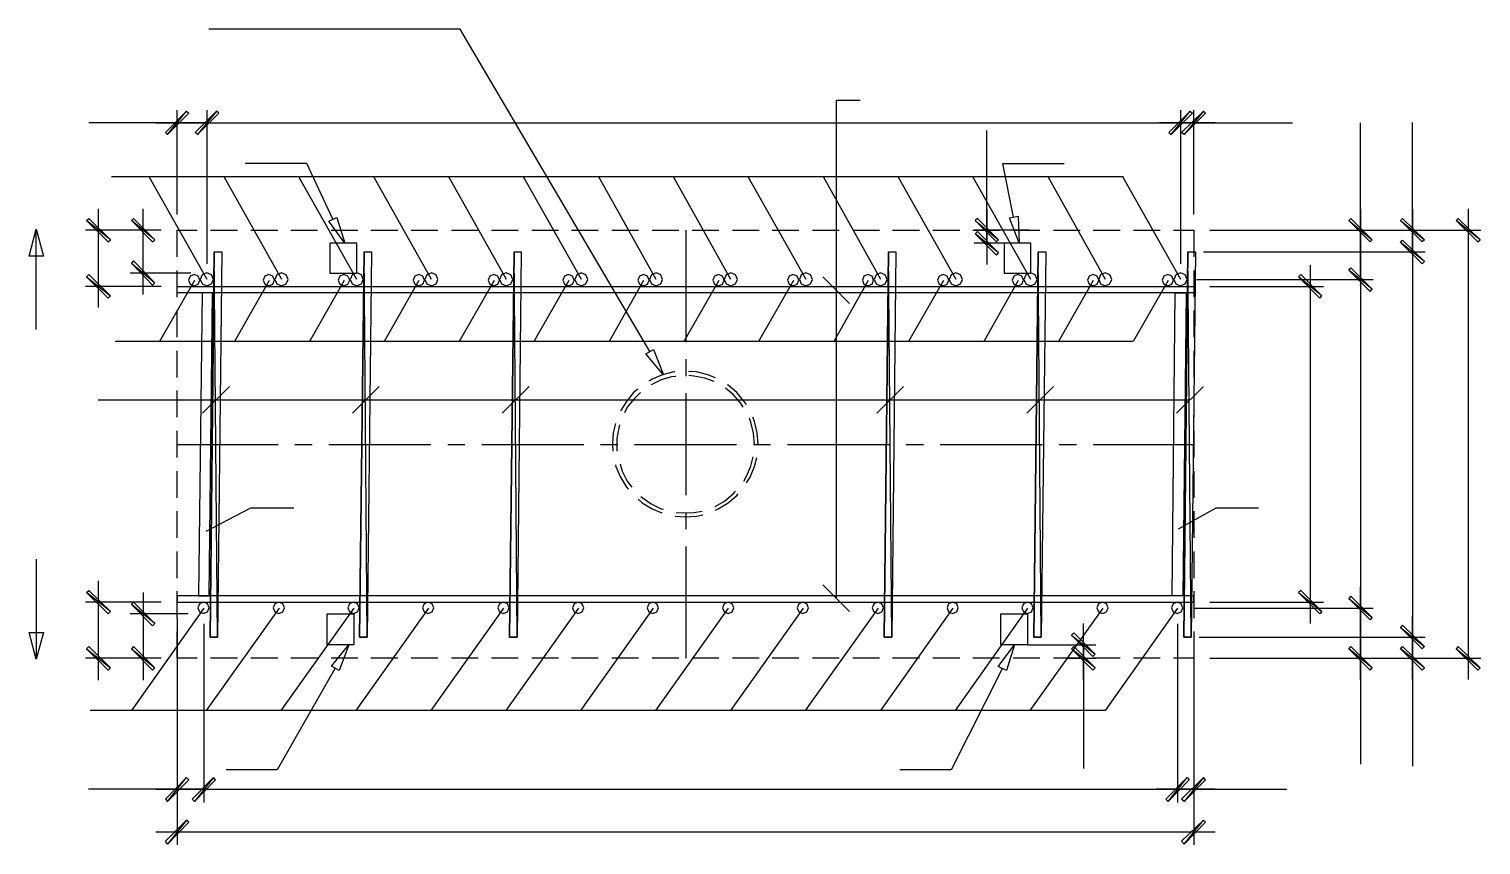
# Model space of a CAD drawing. Extents: x -1 to 315, y 0 to 224.
# Drawn here: x 183.05 to 218.96, y 39.29 to 59.46 of the extents above; entities that cross this region are included whole.
import ezdxf

# ---------------------------------------------------------------- set-up
doc = ezdxf.new("R2010")
doc.units = 0
doc.header["$MEASUREMENT"] = 0
doc.layers.add('UNDERLAY', color=8, linetype='Continuous')

msp = doc.modelspace()

# ---------------------------------------------------------------- linework, layer by layer
at = {"layer": 'UNDERLAY'}
for p, q in [((193.709, 59.464), (187.492, 59.464)), ((198.402, 51.49), (193.709, 59.464)), ((186.708, 54.883), (186.708, 57.46)), ((187.447, 53.663), (187.447, 57.46)), ((187.447, 53.663), (187.447, 57.46)), ((203.016, 45.385), (203.016, 57.706)), ((203.016, 53.013), (203.016, 57.706)), ((203.016, 57.706), (203.599, 57.706)), ((211.529, 53.663), (211.529, 57.46)), ((211.529, 53.663), (211.529, 57.46)), ((211.854, 54.883), (211.854, 57.46)), ((186.708, 57.146), (184.524, 57.146)), ((186.182, 57.146), (186.708, 57.146)), ((186.943, 57.437), (186.417, 56.91)), ((186.473, 56.855), (186.943, 57.437)), ((186.473, 56.855), (186.943, 57.437)), ((186.999, 57.381), (186.473, 56.855)), ((187.447, 57.146), (186.708, 57.146)), ((186.708, 57.146), (187.447, 57.146)), ((186.921, 57.146), (212.055, 57.146)), ((186.943, 57.437), (186.999, 57.381)), ((187.156, 56.91), (187.683, 57.437)), ((187.156, 56.91), (187.683, 57.437)), ((187.683, 57.437), (187.212, 56.855)), ((187.683, 57.437), (187.212, 56.855)), ((187.683, 57.437), (187.212, 56.855)), ((187.683, 57.437), (187.212, 56.855)), ((187.212, 56.855), (187.738, 57.381)), ((187.212, 56.855), (187.738, 57.381)), ((187.447, 57.146), (187.974, 57.146)), ((187.738, 57.381), (187.683, 57.437)), ((187.738, 57.381), (187.683, 57.437)), ((211.529, 57.146), (211.003, 57.146)), ((211.764, 57.437), (211.238, 56.91)), ((211.764, 57.437), (211.238, 56.91)), ((211.293, 56.855), (211.764, 57.437)), ((211.293, 56.855), (211.764, 57.437)), ((211.293, 56.855), (211.764, 57.437)), ((211.293, 56.855), (211.764, 57.437)), ((211.82, 57.381), (211.293, 56.855)), ((211.82, 57.381), (211.293, 56.855)), ((211.529, 57.146), (211.854, 57.146)), ((211.854, 57.146), (211.529, 57.146)), ((211.551, 56.91), (212.089, 57.437)), ((212.089, 57.437), (211.618, 56.855)), ((212.089, 57.437), (211.618, 56.855)), ((211.618, 56.855), (212.145, 57.381)), ((211.764, 57.437), (211.82, 57.381)), ((211.764, 57.437), (211.82, 57.381)), ((212.38, 57.146), (211.854, 57.146)), ((211.854, 57.146), (214.295, 57.146)), ((212.145, 57.381), (212.089, 57.437)), ((215.975, 54.491), (215.975, 57.146)), ((217.263, 54.491), (217.263, 57.157)), ((186.417, 56.91), (186.473, 56.855)), ((187.212, 56.855), (187.156, 56.91)), ((187.212, 56.855), (187.156, 56.91)), ((206.735, 54.491), (206.735, 56.956)), ((211.238, 56.91), (211.293, 56.855)), ((211.238, 56.91), (211.293, 56.855)), ((211.618, 56.855), (211.551, 56.91)), ((189.912, 56.138), (188.388, 56.138)), ((190.561, 54.76), (189.912, 56.138)), ((207.396, 54.816), (207.127, 56.138)), ((207.127, 56.138), (208.65, 56.138)), ((210.118, 55.813), (185.084, 55.813)), ((187.447, 53.271), (186.014, 55.813)), ((189.296, 53.271), (187.873, 55.813)), ((191.155, 53.271), (189.721, 55.813)), ((193.003, 53.271), (191.569, 55.813)), ((194.851, 53.271), (193.429, 55.813)), ((196.71, 53.271), (195.277, 55.813)), ((198.559, 53.271), (197.136, 55.813)), ((200.406, 53.271), (198.984, 55.813)), ((202.266, 53.271), (200.832, 55.813)), ((204.114, 53.271), (202.691, 55.813)), ((205.973, 53.271), (204.539, 55.813)), ((207.821, 53.271), (206.388, 55.813)), ((209.67, 53.271), (208.247, 55.813)), ((211.529, 53.271), (210.095, 55.813)), ((184.759, 55.018), (184.759, 52.576)), ((185.868, 52.901), (185.868, 55.018)), ((206.735, 55.018), (206.735, 54.491)), ((215.975, 55.018), (215.975, 54.491)), ((217.263, 55.018), (217.263, 54.491)), ((218.641, 55.018), (218.641, 43.38)), ((184.468, 54.727), (184.524, 54.783)), ((185.062, 54.256), (184.468, 54.727)), ((184.468, 54.727), (185.005, 54.2)), ((185.062, 54.256), (184.468, 54.727)), ((184.524, 54.783), (185.062, 54.256)), ((185.577, 54.727), (185.633, 54.783)), ((186.159, 54.256), (185.577, 54.727)), ((185.577, 54.727), (186.103, 54.2)), ((186.159, 54.256), (185.577, 54.727)), ((185.633, 54.783), (186.159, 54.256)), ((190.46, 54.715), (190.662, 54.805)), ((190.852, 54.167), (190.46, 54.715)), ((190.662, 54.805), (190.852, 54.167)), ((206.5, 54.783), (206.444, 54.727)), ((206.444, 54.727), (207.026, 54.256)), ((206.444, 54.727), (207.026, 54.256)), ((206.97, 54.2), (206.444, 54.727)), ((207.026, 54.256), (206.5, 54.783)), ((207.295, 54.794), (207.508, 54.839)), ((207.53, 54.167), (207.295, 54.794)), ((207.508, 54.839), (207.53, 54.167)), ((215.74, 54.783), (215.684, 54.727)), ((215.684, 54.727), (216.267, 54.256)), ((215.684, 54.727), (216.267, 54.256)), ((216.211, 54.2), (215.684, 54.727)), ((216.267, 54.256), (215.74, 54.783)), ((217.017, 54.783), (216.962, 54.727)), ((216.962, 54.727), (217.555, 54.256)), ((216.962, 54.727), (217.555, 54.256)), ((217.499, 54.2), (216.962, 54.727)), ((217.555, 54.256), (217.017, 54.783)), ((218.339, 54.727), (218.395, 54.783)), ((218.932, 54.256), (218.339, 54.727)), ((218.339, 54.727), (218.877, 54.2)), ((218.932, 54.256), (218.339, 54.727)), ((218.395, 54.783), (218.932, 54.256)), ((183.045, 53.853), (183.225, 54.514)), ((183.225, 52.038), (183.225, 54.514)), ((183.225, 54.514), (183.404, 53.853)), ((186.316, 54.491), (184.446, 54.491)), ((185.005, 54.2), (185.062, 54.256)), ((186.316, 54.491), (185.543, 54.491)), ((186.103, 54.2), (186.159, 54.256)), ((186.708, 54.491), (187.201, 54.491)), ((186.708, 53.83), (186.708, 54.491)), ((187.537, 54.491), (188.198, 54.491)), ((188.534, 54.491), (189.195, 54.491)), ((189.52, 54.491), (190.18, 54.491)), ((190.517, 54.491), (191.177, 54.491)), ((191.502, 54.491), (192.163, 54.491)), ((192.499, 54.491), (193.16, 54.491)), ((193.496, 54.491), (194.157, 54.491)), ((194.481, 54.491), (195.142, 54.491)), ((195.478, 54.491), (196.139, 54.491)), ((196.464, 54.491), (197.125, 54.491)), ((197.461, 54.491), (198.122, 54.491)), ((198.458, 54.491), (199.119, 54.491)), ((199.286, 54.491), (199.286, 51.725)), ((199.444, 54.491), (200.104, 54.491)), ((200.44, 54.491), (201.101, 54.491)), ((201.426, 54.491), (202.087, 54.491)), ((202.423, 54.491), (203.084, 54.491)), ((203.419, 54.491), (204.081, 54.491)), ((204.405, 54.491), (205.066, 54.491)), ((205.402, 54.491), (206.063, 54.491)), ((206.388, 54.491), (207.048, 54.491)), ((207.777, 54.491), (206.421, 54.491)), ((206.444, 54.402), (206.5, 54.458)), ((207.026, 53.931), (206.444, 54.402)), ((206.444, 54.402), (206.97, 53.875)), ((207.026, 53.931), (206.444, 54.402)), ((206.5, 54.458), (207.026, 53.931)), ((206.735, 54.167), (206.735, 54.491)), ((206.735, 54.491), (206.735, 54.167)), ((207.026, 54.256), (206.97, 54.2)), ((207.385, 54.491), (208.046, 54.491)), ((208.382, 54.491), (209.042, 54.491)), ((209.367, 54.491), (210.028, 54.491)), ((210.364, 54.491), (211.025, 54.491)), ((211.35, 54.491), (211.854, 54.491)), ((211.854, 54.491), (211.854, 53.83)), ((212.246, 54.491), (216.289, 54.491)), ((212.246, 54.491), (218.955, 54.491)), ((212.246, 54.491), (217.577, 54.491)), ((215.975, 53.271), (215.975, 54.491)), ((215.975, 54.491), (215.975, 53.271)), ((216.267, 54.256), (216.211, 54.2)), ((216.962, 54.189), (217.017, 54.245)), ((216.962, 54.189), (217.017, 54.245)), ((217.017, 54.245), (217.555, 53.719)), ((217.017, 54.245), (217.555, 53.719)), ((217.263, 53.954), (217.263, 54.491)), ((217.263, 54.491), (217.263, 53.954)), ((217.263, 54.48), (217.263, 43.907)), ((217.555, 54.256), (217.499, 54.2)), ((218.877, 54.2), (218.932, 54.256)), ((187.627, 53.954), (187.526, 44.433)), ((187.526, 44.433), (187.627, 53.954)), ((187.627, 53.954), (187.817, 53.954)), ((187.705, 44.433), (187.627, 53.954)), ((187.705, 44.433), (187.627, 53.954)), ((187.627, 53.954), (187.817, 53.954)), ((187.627, 53.954), (187.817, 53.954)), ((187.817, 53.954), (187.705, 44.433)), ((187.817, 53.954), (187.705, 44.433)), ((191.155, 54.167), (190.483, 54.167)), ((190.483, 54.167), (190.483, 53.427)), ((191.155, 53.427), (191.155, 54.167)), ((191.334, 53.954), (191.222, 44.433)), ((191.222, 44.433), (191.334, 53.954)), ((191.334, 53.954), (191.513, 53.954)), ((191.412, 44.433), (191.334, 53.954)), ((191.412, 44.433), (191.334, 53.954)), ((191.334, 53.954), (191.513, 53.954)), ((191.334, 53.954), (191.513, 53.954)), ((191.513, 53.954), (191.412, 44.433)), ((191.513, 53.954), (191.412, 44.433)), ((195.042, 53.954), (194.929, 44.433)), ((194.929, 44.433), (195.042, 53.954)), ((195.042, 53.954), (195.221, 53.954)), ((195.12, 44.433), (195.042, 53.954)), ((195.12, 44.433), (195.042, 53.954)), ((195.042, 53.954), (195.221, 53.954)), ((195.042, 53.954), (195.221, 53.954)), ((195.221, 53.954), (195.12, 44.433)), ((195.221, 53.954), (195.12, 44.433)), ((204.305, 53.954), (204.192, 44.433)), ((204.192, 44.433), (204.305, 53.954)), ((204.305, 53.954), (204.484, 53.954)), ((204.383, 44.433), (204.305, 53.954)), ((204.383, 44.433), (204.305, 53.954)), ((204.305, 53.954), (204.484, 53.954)), ((204.305, 53.954), (204.484, 53.954)), ((204.484, 53.954), (204.383, 44.433)), ((204.484, 53.954), (204.383, 44.433)), ((207.821, 54.167), (206.421, 54.167)), ((206.735, 54.167), (206.735, 53.64)), ((206.97, 53.875), (207.026, 53.931)), ((207.821, 54.167), (207.161, 54.167)), ((207.161, 54.167), (207.161, 53.427)), ((207.821, 53.427), (207.821, 54.167)), ((208.001, 53.954), (207.9, 44.433)), ((207.9, 44.433), (208.001, 53.954)), ((208.001, 53.954), (208.191, 53.954)), ((208.079, 44.433), (208.001, 53.954)), ((208.079, 44.433), (208.001, 53.954)), ((208.001, 53.954), (208.191, 53.954)), ((208.001, 53.954), (208.191, 53.954)), ((208.191, 53.954), (208.079, 44.433)), ((208.191, 53.954), (208.079, 44.433)), ((211.708, 53.954), (211.607, 44.433)), ((211.607, 44.433), (211.708, 53.954)), ((211.708, 53.954), (211.898, 53.954)), ((211.787, 44.433), (211.708, 53.954)), ((211.787, 44.433), (211.708, 53.954)), ((211.708, 53.954), (211.898, 53.954)), ((211.708, 53.954), (211.898, 53.954)), ((211.898, 53.954), (211.787, 44.433)), ((211.898, 53.954), (211.787, 44.433)), ((212.089, 53.954), (217.577, 53.954)), ((212.089, 53.954), (217.577, 53.954)), ((217.555, 53.719), (216.962, 54.189)), ((216.962, 54.189), (217.499, 53.663)), ((217.555, 53.719), (216.962, 54.189)), ((217.555, 53.719), (216.962, 54.189)), ((216.962, 54.189), (217.499, 53.663)), ((217.555, 53.719), (216.962, 54.189)), ((217.263, 53.954), (217.263, 53.427)), ((183.404, 53.853), (183.045, 53.853)), ((185.633, 53.73), (185.577, 53.674)), ((185.577, 53.674), (186.159, 53.192)), ((185.577, 53.674), (186.159, 53.192)), ((186.103, 53.136), (185.577, 53.674)), ((186.159, 53.192), (185.633, 53.73)), ((214.732, 53.629), (214.732, 44.769)), ((215.684, 53.505), (215.74, 53.562)), ((215.684, 53.505), (215.74, 53.562)), ((216.267, 53.035), (215.684, 53.505)), ((215.684, 53.505), (216.211, 52.979)), ((216.267, 53.035), (215.684, 53.505)), ((216.267, 53.035), (215.684, 53.505)), ((215.684, 53.505), (216.211, 52.979)), ((216.267, 53.035), (215.684, 53.505)), ((215.74, 53.562), (216.267, 53.035)), ((215.74, 53.562), (216.267, 53.035)), ((215.975, 53.797), (215.975, 44.624)), ((217.499, 53.663), (217.555, 53.719)), ((217.499, 53.663), (217.555, 53.719)), ((184.524, 53.394), (184.468, 53.338)), ((184.468, 53.338), (185.062, 52.867)), ((184.468, 53.338), (185.062, 52.867)), ((185.005, 52.811), (184.468, 53.338)), ((185.062, 52.867), (184.524, 53.394)), ((187.044, 53.427), (185.543, 53.427)), ((186.159, 53.192), (186.103, 53.136)), ((187.134, 53.248), (186.271, 51.736)), ((186.708, 52.834), (186.708, 53.495)), ((187.029, 53.353), (186.988, 53.254)), ((186.988, 53.254), (187.029, 53.155)), ((187.128, 53.394), (187.029, 53.353)), ((187.029, 53.155), (187.128, 53.114)), ((187.227, 53.353), (187.128, 53.394)), ((187.128, 53.114), (187.227, 53.155)), ((187.268, 53.254), (187.227, 53.353)), ((187.227, 53.155), (187.268, 53.254)), ((187.327, 53.391), (187.279, 53.276)), ((187.279, 53.276), (187.327, 53.161)), ((187.442, 53.438), (187.327, 53.391)), ((187.327, 53.161), (187.442, 53.114)), ((187.557, 53.391), (187.442, 53.438)), ((187.442, 53.114), (187.557, 53.161)), ((187.604, 53.276), (187.557, 53.391)), ((187.557, 53.161), (187.604, 53.276)), ((188.982, 53.248), (188.13, 51.736)), ((188.877, 53.353), (188.836, 53.254)), ((188.836, 53.254), (188.877, 53.155)), ((188.976, 53.394), (188.877, 53.353)), ((188.877, 53.155), (188.976, 53.114)), ((189.075, 53.353), (188.976, 53.394)), ((188.976, 53.114), (189.075, 53.155)), ((189.116, 53.254), (189.075, 53.353)), ((189.075, 53.155), (189.116, 53.254)), ((189.175, 53.391), (189.127, 53.276)), ((189.127, 53.276), (189.175, 53.161)), ((189.29, 53.438), (189.175, 53.391)), ((189.175, 53.161), (189.29, 53.114)), ((189.405, 53.391), (189.29, 53.438)), ((189.29, 53.114), (189.405, 53.161)), ((189.452, 53.276), (189.405, 53.391)), ((189.405, 53.161), (189.452, 53.276)), ((190.841, 53.248), (189.979, 51.736)), ((190.483, 53.427), (191.155, 53.427)), ((190.736, 53.353), (190.695, 53.254)), ((190.695, 53.254), (190.736, 53.155)), ((190.835, 53.394), (190.736, 53.353)), ((190.736, 53.155), (190.835, 53.114)), ((190.934, 53.353), (190.835, 53.394)), ((190.835, 53.114), (190.934, 53.155)), ((190.976, 53.254), (190.934, 53.353)), ((190.934, 53.155), (190.976, 53.254)), ((191.034, 53.391), (190.987, 53.276)), ((190.987, 53.276), (191.034, 53.161)), ((191.149, 53.438), (191.034, 53.391)), ((191.034, 53.161), (191.149, 53.114)), ((191.264, 53.391), (191.149, 53.438)), ((191.149, 53.114), (191.264, 53.161)), ((191.312, 53.276), (191.264, 53.391)), ((191.264, 53.161), (191.312, 53.276)), ((192.689, 53.248), (191.827, 51.736)), ((192.585, 53.353), (192.544, 53.254)), ((192.544, 53.254), (192.585, 53.155)), ((192.684, 53.394), (192.585, 53.353)), ((192.585, 53.155), (192.684, 53.114)), ((192.783, 53.353), (192.684, 53.394)), ((192.684, 53.114), (192.783, 53.155)), ((192.824, 53.254), (192.783, 53.353)), ((192.783, 53.155), (192.824, 53.254)), ((192.883, 53.391), (192.835, 53.276)), ((192.835, 53.276), (192.883, 53.161)), ((192.997, 53.438), (192.883, 53.391)), ((192.883, 53.161), (192.997, 53.114)), ((193.112, 53.391), (192.997, 53.438)), ((192.997, 53.114), (193.112, 53.161)), ((193.16, 53.276), (193.112, 53.391)), ((193.112, 53.161), (193.16, 53.276)), ((194.549, 53.248), (193.686, 51.736)), ((194.444, 53.353), (194.403, 53.254)), ((194.403, 53.254), (194.444, 53.155)), ((194.543, 53.394), (194.444, 53.353)), ((194.444, 53.155), (194.543, 53.114)), ((194.642, 53.353), (194.543, 53.394)), ((194.543, 53.114), (194.642, 53.155)), ((194.683, 53.254), (194.642, 53.353)), ((194.642, 53.155), (194.683, 53.254)), ((194.731, 53.391), (194.683, 53.276)), ((194.683, 53.276), (194.731, 53.161)), ((194.846, 53.438), (194.731, 53.391)), ((194.731, 53.161), (194.846, 53.114)), ((194.96, 53.391), (194.846, 53.438)), ((194.846, 53.114), (194.96, 53.161)), ((195.008, 53.276), (194.96, 53.391)), ((194.96, 53.161), (195.008, 53.276)), ((196.397, 53.248), (195.534, 51.736)), ((196.292, 53.353), (196.251, 53.254)), ((196.251, 53.254), (196.292, 53.155)), ((196.391, 53.394), (196.292, 53.353)), ((196.292, 53.155), (196.391, 53.114)), ((196.49, 53.353), (196.391, 53.394)), ((196.391, 53.114), (196.49, 53.155)), ((196.531, 53.254), (196.49, 53.353)), ((196.49, 53.155), (196.531, 53.254)), ((196.59, 53.391), (196.542, 53.276)), ((196.542, 53.276), (196.59, 53.161)), ((196.705, 53.438), (196.59, 53.391)), ((196.59, 53.161), (196.705, 53.114)), ((196.82, 53.391), (196.705, 53.438)), ((196.705, 53.114), (196.82, 53.161)), ((196.867, 53.276), (196.82, 53.391)), ((196.82, 53.161), (196.867, 53.276)), ((198.245, 53.248), (197.394, 51.736)), ((198.14, 53.353), (198.099, 53.254)), ((198.099, 53.254), (198.14, 53.155)), ((198.239, 53.394), (198.14, 53.353)), ((198.14, 53.155), (198.239, 53.114)), ((198.338, 53.353), (198.239, 53.394)), ((198.239, 53.114), (198.338, 53.155)), ((198.379, 53.254), (198.338, 53.353)), ((198.338, 53.155), (198.379, 53.254)), ((198.438, 53.391), (198.391, 53.276)), ((198.391, 53.276), (198.438, 53.161)), ((198.553, 53.438), (198.438, 53.391)), ((198.438, 53.161), (198.553, 53.114)), ((198.668, 53.391), (198.553, 53.438)), ((198.553, 53.114), (198.668, 53.161)), ((198.715, 53.276), (198.668, 53.391)), ((198.668, 53.161), (198.715, 53.276)), ((200.104, 53.248), (199.242, 51.736)), ((199.999, 53.353), (199.958, 53.254)), ((199.958, 53.254), (199.999, 53.155)), ((200.098, 53.394), (199.999, 53.353)), ((199.999, 53.155), (200.098, 53.114)), ((200.197, 53.353), (200.098, 53.394)), ((200.098, 53.114), (200.197, 53.155)), ((200.238, 53.254), (200.197, 53.353)), ((200.197, 53.155), (200.238, 53.254)), ((200.286, 53.391), (200.239, 53.276)), ((200.239, 53.276), (200.286, 53.161)), ((200.401, 53.438), (200.286, 53.391)), ((200.286, 53.161), (200.401, 53.114)), ((200.516, 53.391), (200.401, 53.438)), ((200.401, 53.114), (200.516, 53.161)), ((200.564, 53.276), (200.516, 53.391)), ((200.516, 53.161), (200.564, 53.276)), ((201.952, 53.248), (201.09, 51.736)), ((201.847, 53.353), (201.807, 53.254)), ((201.807, 53.254), (201.847, 53.155)), ((201.947, 53.394), (201.847, 53.353)), ((201.847, 53.155), (201.947, 53.114)), ((202.046, 53.353), (201.947, 53.394)), ((201.947, 53.114), (202.046, 53.155)), ((202.086, 53.254), (202.046, 53.353)), ((202.046, 53.155), (202.086, 53.254)), ((202.145, 53.391), (202.098, 53.276)), ((202.098, 53.276), (202.145, 53.161)), ((202.26, 53.438), (202.145, 53.391)), ((202.145, 53.161), (202.26, 53.114)), ((202.375, 53.391), (202.26, 53.438)), ((202.26, 53.114), (202.375, 53.161)), ((202.422, 53.276), (202.375, 53.391)), ((202.375, 53.161), (202.422, 53.276)), ((202.68, 53.338), (203.341, 52.677)), ((203.8, 53.248), (202.949, 51.736)), ((203.696, 53.353), (203.655, 53.254)), ((203.655, 53.254), (203.696, 53.155)), ((203.795, 53.394), (203.696, 53.353)), ((203.696, 53.155), (203.795, 53.114)), ((203.894, 53.353), (203.795, 53.394)), ((203.795, 53.114), (203.894, 53.155)), ((203.935, 53.254), (203.894, 53.353)), ((203.894, 53.155), (203.935, 53.254)), ((203.994, 53.391), (203.946, 53.276)), ((203.946, 53.276), (203.994, 53.161)), ((204.108, 53.438), (203.994, 53.391)), ((203.994, 53.161), (204.108, 53.114)), ((204.223, 53.391), (204.108, 53.438)), ((204.108, 53.114), (204.223, 53.161)), ((204.271, 53.276), (204.223, 53.391)), ((204.223, 53.161), (204.271, 53.276)), ((205.66, 53.248), (204.797, 51.736)), ((205.555, 53.353), (205.514, 53.254)), ((205.514, 53.254), (205.555, 53.155)), ((205.654, 53.394), (205.555, 53.353)), ((205.555, 53.155), (205.654, 53.114)), ((205.753, 53.353), (205.654, 53.394)), ((205.654, 53.114), (205.753, 53.155)), ((205.794, 53.254), (205.753, 53.353)), ((205.753, 53.155), (205.794, 53.254)), ((205.853, 53.391), (205.805, 53.276)), ((205.805, 53.276), (205.853, 53.161)), ((205.968, 53.438), (205.853, 53.391)), ((205.853, 53.161), (205.968, 53.114)), ((206.082, 53.391), (205.968, 53.438)), ((205.968, 53.114), (206.082, 53.161)), ((206.13, 53.276), (206.082, 53.391)), ((206.082, 53.161), (206.13, 53.276)), ((207.508, 53.248), (206.657, 51.736)), ((207.161, 53.427), (207.821, 53.427)), ((207.403, 53.353), (207.362, 53.254)), ((207.362, 53.254), (207.403, 53.155)), ((207.502, 53.394), (207.403, 53.353)), ((207.403, 53.155), (207.502, 53.114)), ((207.601, 53.353), (207.502, 53.394)), ((207.502, 53.114), (207.601, 53.155)), ((207.642, 53.254), (207.601, 53.353)), ((207.601, 53.155), (207.642, 53.254)), ((207.701, 53.391), (207.653, 53.276)), ((207.653, 53.276), (207.701, 53.161)), ((207.816, 53.438), (207.701, 53.391)), ((207.701, 53.161), (207.816, 53.114)), ((207.93, 53.391), (207.816, 53.438)), ((207.816, 53.114), (207.93, 53.161)), ((207.978, 53.276), (207.93, 53.391)), ((207.93, 53.161), (207.978, 53.276)), ((209.367, 53.248), (208.505, 51.736)), ((209.263, 53.353), (209.222, 53.254)), ((209.222, 53.254), (209.263, 53.155)), ((209.362, 53.394), (209.263, 53.353)), ((209.263, 53.155), (209.362, 53.114)), ((209.461, 53.353), (209.362, 53.394)), ((209.362, 53.114), (209.461, 53.155)), ((209.502, 53.254), (209.461, 53.353)), ((209.461, 53.155), (209.502, 53.254)), ((209.549, 53.391), (209.502, 53.276)), ((209.502, 53.276), (209.549, 53.161)), ((209.664, 53.438), (209.549, 53.391)), ((209.549, 53.161), (209.664, 53.114)), ((209.779, 53.391), (209.664, 53.438)), ((209.664, 53.114), (209.779, 53.161)), ((209.826, 53.276), (209.779, 53.391)), ((209.779, 53.161), (209.826, 53.276)), ((211.215, 53.248), (210.353, 51.736)), ((211.11, 53.353), (211.069, 53.254)), ((211.069, 53.254), (211.11, 53.155)), ((211.209, 53.394), (211.11, 53.353)), ((211.11, 53.155), (211.209, 53.114)), ((211.308, 53.353), (211.209, 53.394)), ((211.209, 53.114), (211.308, 53.155)), ((211.35, 53.254), (211.308, 53.353)), ((211.308, 53.155), (211.35, 53.254)), ((211.408, 53.391), (211.361, 53.276)), ((211.361, 53.276), (211.408, 53.161)), ((211.523, 53.438), (211.408, 53.391)), ((211.408, 53.161), (211.523, 53.114)), ((211.638, 53.391), (211.523, 53.438)), ((211.523, 53.114), (211.638, 53.161)), ((211.686, 53.276), (211.638, 53.391)), ((211.638, 53.161), (211.686, 53.276)), ((211.854, 53.495), (211.854, 52.834)), ((211.921, 53.271), (216.289, 53.271)), ((211.921, 53.271), (216.289, 53.271)), ((214.441, 53.338), (214.497, 53.394)), ((215.023, 52.867), (214.441, 53.338)), ((214.441, 53.338), (214.967, 52.811)), ((215.023, 52.867), (214.441, 53.338)), ((214.497, 53.394), (215.023, 52.867)), ((215.975, 53.271), (215.975, 52.733)), ((186.316, 53.103), (184.446, 53.103)), ((185.062, 52.867), (185.005, 52.811)), ((186.708, 52.946), (186.708, 53.103)), ((186.708, 53.103), (211.854, 53.103)), ((211.854, 52.946), (186.708, 52.946)), ((187.324, 52.946), (187.235, 45.453)), ((187.582, 52.946), (187.324, 52.946)), ((187.504, 45.453), (187.582, 52.946)), ((211.316, 45.453), (211.395, 52.946)), ((211.395, 52.946), (211.663, 52.946)), ((211.663, 52.946), (211.585, 45.453)), ((211.854, 53.103), (211.854, 52.946)), ((212.246, 53.103), (215.057, 53.103)), ((214.967, 52.811), (215.023, 52.867)), ((216.211, 52.979), (216.267, 53.035)), ((216.211, 52.979), (216.267, 53.035)), ((186.708, 51.848), (186.708, 52.509)), ((211.854, 52.509), (211.854, 51.848)), ((210.342, 51.736), (185.173, 51.736)), ((186.708, 50.851), (186.708, 51.512)), ((198.301, 51.434), (198.491, 51.545)), ((198.738, 50.918), (198.301, 51.434)), ((198.491, 51.545), (198.738, 50.918)), ((211.854, 51.512), (211.854, 50.851)), ((199.286, 51.299), (199.286, 50.885)), ((199.555, 50.986), (199.354, 50.997)), ((198.458, 50.806), (198.379, 50.762)), ((198.682, 50.795), (198.435, 50.672)), ((198.715, 50.918), (198.458, 50.806)), ((198.939, 50.862), (198.682, 50.795)), ((198.995, 50.986), (198.715, 50.918)), ((199.04, 50.873), (198.939, 50.862)), ((199.018, 50.986), (198.995, 50.986)), ((199.488, 50.885), (199.365, 50.896)), ((199.757, 50.829), (199.488, 50.885)), ((199.836, 50.918), (199.555, 50.986)), ((199.992, 50.75), (199.757, 50.829)), ((200.026, 50.84), (199.836, 50.918)), ((200.339, 50.661), (200.317, 50.672)), ((200.552, 50.481), (200.339, 50.661)), ((208.046, 50.291), (184.759, 50.291)), ((211.753, 50.291), (185.667, 50.291)), ((187.671, 50.291), (185.667, 50.291)), ((191.379, 50.291), (185.667, 50.291)), ((195.086, 50.291), (185.667, 50.291)), ((204.338, 50.291), (185.667, 50.291)), ((186.708, 49.865), (186.708, 50.526)), ((187.335, 49.966), (188.007, 50.627)), ((191.043, 49.966), (191.704, 50.627)), ((194.75, 49.966), (195.411, 50.627)), ((197.999, 50.481), (197.819, 50.258)), ((198.01, 50.325), (197.842, 50.112)), ((198.099, 50.56), (197.999, 50.481)), ((198.166, 50.481), (198.01, 50.325)), ((199.286, 50.459), (199.286, 47.939)), ((200.462, 50.425), (200.272, 50.582)), ((200.642, 50.224), (200.462, 50.425)), ((200.731, 50.258), (200.552, 50.481)), ((204.013, 49.966), (204.674, 50.627)), ((207.721, 49.966), (208.382, 50.627)), ((211.428, 49.966), (212.089, 50.627)), ((211.854, 50.526), (211.854, 49.865)), ((197.819, 50.258), (197.674, 50.022)), ((197.842, 50.112), (197.774, 49.978)), ((200.709, 50.112), (200.642, 50.224)), ((200.787, 50.179), (200.731, 50.258)), ((197.551, 49.709), (197.494, 49.485)), ((197.629, 49.608), (197.584, 49.339)), ((197.651, 49.675), (197.629, 49.608)), ((200.9, 49.742), (200.866, 49.832)), ((200.967, 49.474), (200.9, 49.742)), ((200.989, 49.765), (200.944, 49.865)), ((201.056, 49.485), (200.989, 49.765)), ((186.708, 48.869), (186.708, 49.53)), ((197.494, 49.485), (197.472, 49.205)), ((197.472, 49.205), (197.483, 49.025)), ((197.584, 49.339), (197.584, 49.059)), ((200.989, 49.193), (200.967, 49.474)), ((201.079, 49.205), (201.056, 49.485)), ((211.854, 49.53), (211.854, 48.869)), ((186.72, 49.193), (189.206, 49.193)), ((189.62, 49.193), (190.046, 49.193)), ((190.46, 49.193), (192.98, 49.193)), ((193.406, 49.193), (193.821, 49.193)), ((194.246, 49.193), (196.766, 49.193)), ((197.181, 49.193), (197.606, 49.193)), ((197.584, 49.059), (197.595, 49.036)), ((198.021, 49.193), (200.541, 49.193)), ((200.9, 48.656), (200.956, 48.891)), ((200.967, 49.193), (201.381, 49.193)), ((200.989, 48.645), (201.045, 48.869)), ((201.807, 49.193), (204.327, 49.193)), ((204.741, 49.193), (205.167, 49.193)), ((205.581, 49.193), (208.113, 49.193)), ((208.527, 49.193), (208.953, 49.193)), ((209.367, 49.193), (211.854, 49.193)), ((186.708, 47.872), (186.708, 48.533)), ((197.551, 48.689), (197.562, 48.645)), ((197.562, 48.645), (197.674, 48.387)), ((197.662, 48.712), (197.719, 48.533)), ((197.719, 48.533), (197.842, 48.286)), ((200.787, 48.41), (200.9, 48.656)), ((200.877, 48.387), (200.989, 48.645)), ((211.854, 48.533), (211.854, 47.872)), ((197.674, 48.387), (197.819, 48.141)), ((197.819, 48.141), (197.864, 48.085)), ((197.842, 48.286), (197.954, 48.141)), ((200.72, 48.286), (200.787, 48.41)), ((200.787, 48.241), (200.877, 48.387)), ((198.11, 47.838), (198.211, 47.748)), ((198.178, 47.905), (198.211, 47.883)), ((198.211, 47.883), (198.435, 47.726)), ((200.014, 47.659), (200.25, 47.793)), ((200.25, 47.793), (200.462, 47.972)), ((200.339, 47.748), (200.552, 47.928)), ((200.462, 47.972), (200.519, 48.04)), ((200.552, 47.928), (200.586, 47.972)), ((186.708, 46.886), (186.708, 47.547)), ((187.425, 47.054), (188.534, 47.625)), ((188.534, 47.625), (189.598, 47.625)), ((198.211, 47.748), (198.458, 47.603)), ((198.435, 47.726), (198.682, 47.603)), ((198.458, 47.603), (198.693, 47.502)), ((198.682, 47.603), (198.738, 47.591)), ((199.029, 47.424), (199.275, 47.401)), ((199.051, 47.513), (199.219, 47.502)), ((199.219, 47.502), (199.488, 47.513)), ((199.275, 47.401), (199.555, 47.424)), ((199.286, 47.513), (199.286, 47.099)), ((199.488, 47.513), (199.69, 47.547)), ((199.555, 47.424), (199.712, 47.457)), ((200.003, 47.659), (200.014, 47.659)), ((200.026, 47.569), (200.093, 47.603)), ((200.093, 47.603), (200.339, 47.748)), ((211.473, 47.11), (212.403, 47.625)), ((211.854, 47.547), (211.854, 46.886)), ((212.403, 47.625), (213.455, 47.625)), ((183.225, 46.36), (183.225, 43.884)), ((186.708, 45.889), (186.708, 46.55)), ((199.286, 46.673), (199.286, 43.907)), ((211.854, 46.55), (211.854, 45.889)), ((184.759, 45.822), (184.759, 43.369)), ((202.68, 45.721), (203.341, 45.061)), ((215.975, 45.15), (215.975, 45.676)), ((186.316, 45.296), (184.446, 45.296)), ((184.468, 45.531), (184.524, 45.587)), ((185.062, 45.061), (184.468, 45.531)), ((184.468, 45.531), (185.005, 45.005)), ((185.062, 45.061), (184.468, 45.531)), ((184.524, 45.587), (185.062, 45.061)), ((185.577, 45.24), (185.633, 45.296)), ((185.633, 45.296), (186.159, 44.769)), ((185.868, 45.531), (185.868, 43.369)), ((186.708, 44.903), (186.708, 45.564)), ((186.708, 45.453), (186.708, 45.296)), ((211.854, 45.453), (186.708, 45.453)), ((186.708, 45.296), (211.854, 45.296)), ((187.264, 45.255), (187.223, 45.156)), ((187.235, 45.453), (187.504, 45.453)), ((187.363, 45.296), (187.264, 45.255)), ((187.462, 45.255), (187.363, 45.296)), ((187.504, 45.156), (187.462, 45.255)), ((189.124, 45.255), (189.083, 45.156)), ((189.223, 45.296), (189.124, 45.255)), ((189.322, 45.255), (189.223, 45.296)), ((189.363, 45.156), (189.322, 45.255)), ((190.972, 45.255), (190.931, 45.156)), ((191.071, 45.296), (190.972, 45.255)), ((191.17, 45.255), (191.071, 45.296)), ((191.211, 45.156), (191.17, 45.255)), ((192.82, 45.255), (192.779, 45.156)), ((192.919, 45.296), (192.82, 45.255)), ((193.018, 45.255), (192.919, 45.296)), ((193.059, 45.156), (193.018, 45.255)), ((194.679, 45.255), (194.638, 45.156)), ((194.778, 45.296), (194.679, 45.255)), ((194.877, 45.255), (194.778, 45.296)), ((194.918, 45.156), (194.877, 45.255)), ((196.527, 45.255), (196.486, 45.156)), ((196.626, 45.296), (196.527, 45.255)), ((196.725, 45.255), (196.626, 45.296)), ((196.766, 45.156), (196.725, 45.255)), ((198.376, 45.255), (198.334, 45.156)), ((198.475, 45.296), (198.376, 45.255)), ((198.574, 45.255), (198.475, 45.296)), ((198.615, 45.156), (198.574, 45.255)), ((200.235, 45.255), (200.194, 45.156)), ((200.334, 45.296), (200.235, 45.255)), ((200.433, 45.255), (200.334, 45.296)), ((200.474, 45.156), (200.433, 45.255)), ((202.083, 45.255), (202.042, 45.156)), ((202.182, 45.296), (202.083, 45.255)), ((202.281, 45.255), (202.182, 45.296)), ((202.322, 45.156), (202.281, 45.255)), ((203.942, 45.255), (203.901, 45.156)), ((204.041, 45.296), (203.942, 45.255)), ((204.14, 45.255), (204.041, 45.296)), ((204.181, 45.156), (204.14, 45.255)), ((205.79, 45.255), (205.749, 45.156)), ((205.889, 45.296), (205.79, 45.255)), ((205.988, 45.255), (205.889, 45.296)), ((206.029, 45.156), (205.988, 45.255)), ((207.638, 45.255), (207.597, 45.156)), ((207.737, 45.296), (207.638, 45.255)), ((207.836, 45.255), (207.737, 45.296)), ((207.877, 45.156), (207.836, 45.255)), ((209.498, 45.255), (209.457, 45.156)), ((209.597, 45.296), (209.498, 45.255)), ((209.696, 45.255), (209.597, 45.296)), ((209.737, 45.156), (209.696, 45.255)), ((211.346, 45.255), (211.305, 45.156)), ((211.585, 45.453), (211.316, 45.453)), ((211.445, 45.296), (211.346, 45.255)), ((211.544, 45.255), (211.445, 45.296)), ((211.585, 45.156), (211.544, 45.255)), ((211.854, 45.564), (211.854, 44.903)), ((211.854, 45.296), (211.854, 45.453)), ((212.246, 45.296), (215.057, 45.296)), ((214.497, 45.587), (214.441, 45.531)), ((214.441, 45.531), (215.023, 45.061)), ((214.441, 45.531), (215.023, 45.061)), ((214.967, 45.005), (214.441, 45.531)), ((215.023, 45.061), (214.497, 45.587)), ((215.74, 45.441), (215.684, 45.385)), ((215.74, 45.441), (215.684, 45.385)), ((215.684, 45.385), (216.267, 44.915)), ((215.684, 45.385), (216.267, 44.915)), ((216.211, 44.859), (215.684, 45.385)), ((215.684, 45.385), (216.267, 44.915)), ((215.684, 45.385), (216.267, 44.915)), ((216.211, 44.859), (215.684, 45.385)), ((216.267, 44.915), (215.74, 45.441)), ((216.267, 44.915), (215.74, 45.441)), ((185.005, 45.005), (185.062, 45.061)), ((186.977, 45.005), (185.543, 45.005)), ((186.159, 44.769), (185.577, 45.24)), ((185.577, 45.24), (186.103, 44.713)), ((186.159, 44.769), (185.577, 45.24)), ((187.369, 45.15), (185.577, 42.619)), ((186.708, 44.903), (186.708, 39.292)), ((187.223, 45.156), (187.264, 45.057)), ((187.264, 45.057), (187.363, 45.016)), ((187.363, 45.016), (187.462, 45.057)), ((189.228, 45.15), (187.425, 42.619)), ((187.462, 45.057), (187.504, 45.156)), ((189.083, 45.156), (189.124, 45.057)), ((189.124, 45.057), (189.223, 45.016)), ((189.223, 45.016), (189.322, 45.057)), ((191.076, 45.15), (189.273, 42.619)), ((189.322, 45.057), (189.363, 45.156)), ((190.416, 44.243), (190.416, 45.005)), ((190.416, 45.005), (191.076, 45.005)), ((190.931, 45.156), (190.972, 45.057)), ((190.972, 45.057), (191.071, 45.016)), ((191.071, 45.016), (191.17, 45.057)), ((191.076, 45.005), (191.076, 44.243)), ((192.925, 45.15), (191.132, 42.619)), ((191.17, 45.057), (191.211, 45.156)), ((192.779, 45.156), (192.82, 45.057)), ((192.82, 45.057), (192.919, 45.016)), ((192.919, 45.016), (193.018, 45.057)), ((194.784, 45.15), (192.98, 42.619)), ((193.018, 45.057), (193.059, 45.156)), ((194.638, 45.156), (194.679, 45.057)), ((194.679, 45.057), (194.778, 45.016)), ((194.778, 45.016), (194.877, 45.057)), ((196.632, 45.15), (194.84, 42.619)), ((194.877, 45.057), (194.918, 45.156)), ((196.486, 45.156), (196.527, 45.057)), ((196.527, 45.057), (196.626, 45.016)), ((196.626, 45.016), (196.725, 45.057)), ((198.48, 45.15), (196.688, 42.619)), ((196.725, 45.057), (196.766, 45.156)), ((198.334, 45.156), (198.376, 45.057)), ((198.376, 45.057), (198.475, 45.016)), ((198.475, 45.016), (198.574, 45.057)), ((200.339, 45.15), (198.536, 42.619)), ((198.574, 45.057), (198.615, 45.156)), ((200.194, 45.156), (200.235, 45.057)), ((200.235, 45.057), (200.334, 45.016)), ((200.334, 45.016), (200.433, 45.057)), ((202.188, 45.15), (200.395, 42.619)), ((200.433, 45.057), (200.474, 45.156)), ((202.042, 45.156), (202.083, 45.057)), ((202.083, 45.057), (202.182, 45.016)), ((202.182, 45.016), (202.281, 45.057)), ((204.047, 45.15), (202.244, 42.619)), ((202.281, 45.057), (202.322, 45.156)), ((203.901, 45.156), (203.942, 45.057)), ((203.942, 45.057), (204.041, 45.016)), ((204.041, 45.016), (204.14, 45.057)), ((205.895, 45.15), (204.103, 42.619)), ((204.14, 45.057), (204.181, 45.156)), ((205.749, 45.156), (205.79, 45.057)), ((205.79, 45.057), (205.889, 45.016)), ((205.889, 45.016), (205.988, 45.057)), ((207.743, 45.15), (205.951, 42.619)), ((205.988, 45.057), (206.029, 45.156)), ((207.082, 44.243), (207.082, 45.005)), ((207.082, 45.005), (207.743, 45.005)), ((207.597, 45.156), (207.638, 45.057)), ((207.638, 45.057), (207.737, 45.016)), ((207.737, 45.016), (207.836, 45.057)), ((207.743, 45.005), (207.743, 44.243)), ((209.603, 45.15), (207.799, 42.619)), ((207.836, 45.057), (207.877, 45.156)), ((209.457, 45.156), (209.498, 45.057)), ((209.498, 45.057), (209.597, 45.016)), ((209.597, 45.016), (209.696, 45.057)), ((211.45, 45.15), (209.658, 42.619)), ((209.696, 45.057), (209.737, 45.156)), ((211.305, 45.156), (211.346, 45.057)), ((211.346, 45.057), (211.445, 45.016)), ((211.445, 45.016), (211.544, 45.057)), ((211.544, 45.057), (211.585, 45.156)), ((211.854, 45.15), (216.289, 45.15)), ((211.854, 45.15), (216.289, 45.15)), ((215.023, 45.061), (214.967, 45.005)), ((215.975, 45.15), (215.975, 43.907)), ((215.975, 43.907), (215.975, 45.15)), ((216.267, 44.915), (216.211, 44.859)), ((216.267, 44.915), (216.211, 44.859)), ((217.263, 44.433), (217.263, 44.959)), ((183.045, 44.545), (183.404, 44.545)), ((183.225, 43.884), (183.045, 44.545)), ((183.404, 44.545), (183.225, 43.884)), ((186.103, 44.713), (186.159, 44.769)), ((186.708, 43.907), (186.708, 44.567)), ((187.369, 44.758), (187.369, 40.345)), ((187.369, 44.758), (187.369, 40.345)), ((208.886, 44.534), (208.83, 44.478)), ((209.412, 44.008), (208.886, 44.534)), ((209.121, 44.243), (209.121, 44.769)), ((211.45, 44.758), (211.45, 40.345)), ((211.45, 44.758), (211.45, 40.345)), ((211.854, 44.567), (211.854, 43.907)), ((217.017, 44.724), (216.962, 44.668)), ((217.017, 44.724), (216.962, 44.668)), ((216.962, 44.668), (217.555, 44.198)), ((216.962, 44.668), (217.555, 44.198)), ((217.499, 44.142), (216.962, 44.668)), ((216.962, 44.668), (217.555, 44.198)), ((216.962, 44.668), (217.555, 44.198)), ((217.499, 44.142), (216.962, 44.668)), ((217.555, 44.198), (217.017, 44.724)), ((217.555, 44.198), (217.017, 44.724)), ((184.524, 44.198), (184.468, 44.142)), ((185.062, 43.671), (184.524, 44.198)), ((185.633, 44.198), (185.577, 44.142)), ((186.159, 43.671), (185.633, 44.198)), ((187.526, 44.433), (187.705, 44.433)), ((187.705, 44.433), (187.526, 44.433)), ((191.076, 44.243), (190.416, 44.243)), ((190.528, 43.716), (190.953, 44.243)), ((190.953, 44.243), (190.718, 43.604)), ((191.222, 44.433), (191.412, 44.433)), ((191.412, 44.433), (191.222, 44.433)), ((194.929, 44.433), (195.12, 44.433)), ((195.12, 44.433), (194.929, 44.433)), ((204.192, 44.433), (204.383, 44.433)), ((204.383, 44.433), (204.192, 44.433)), ((207.015, 43.705), (207.418, 44.243)), ((207.743, 44.243), (207.082, 44.243)), ((207.418, 44.243), (207.217, 43.604)), ((207.743, 44.243), (209.434, 44.243)), ((207.9, 44.433), (208.079, 44.433)), ((208.079, 44.433), (207.9, 44.433)), ((208.83, 44.478), (209.412, 44.008)), ((208.83, 44.478), (209.412, 44.008)), ((209.356, 43.952), (208.83, 44.478)), ((208.83, 44.142), (208.886, 44.198)), ((208.886, 44.198), (209.412, 43.671)), ((209.121, 44.243), (209.121, 43.907)), ((209.121, 43.907), (209.121, 44.243)), ((211.607, 44.433), (211.787, 44.433)), ((211.787, 44.433), (211.607, 44.433)), ((211.988, 44.433), (217.577, 44.433)), ((211.988, 44.433), (217.577, 44.433)), ((215.684, 44.142), (215.74, 44.198)), ((215.74, 44.198), (216.267, 43.671)), ((216.962, 44.142), (217.017, 44.198)), ((217.017, 44.198), (217.555, 43.671)), ((217.263, 44.433), (217.263, 43.907)), ((217.263, 43.907), (217.263, 44.433)), ((217.555, 44.198), (217.499, 44.142)), ((217.555, 44.198), (217.499, 44.142)), ((218.395, 44.198), (218.339, 44.142)), ((218.932, 43.671), (218.395, 44.198)), ((186.316, 43.907), (184.446, 43.907)), ((184.468, 44.142), (185.062, 43.671)), ((184.468, 44.142), (185.062, 43.671)), ((185.005, 43.616), (184.468, 44.142)), ((186.316, 43.907), (185.543, 43.907)), ((185.577, 44.142), (186.159, 43.671)), ((185.577, 44.142), (186.159, 43.671)), ((186.103, 43.616), (185.577, 44.142)), ((187.201, 43.907), (186.708, 43.907)), ((188.198, 43.907), (187.537, 43.907)), ((189.195, 43.907), (188.534, 43.907)), ((190.18, 43.907), (189.52, 43.907)), ((191.177, 43.907), (190.517, 43.907)), ((192.163, 43.907), (191.502, 43.907)), ((193.16, 43.907), (192.499, 43.907)), ((194.157, 43.907), (193.496, 43.907)), ((195.142, 43.907), (194.481, 43.907)), ((196.139, 43.907), (195.478, 43.907)), ((197.125, 43.907), (196.464, 43.907)), ((198.122, 43.907), (197.461, 43.907)), ((199.119, 43.907), (198.458, 43.907)), ((200.104, 43.907), (199.444, 43.907)), ((201.101, 43.907), (200.44, 43.907)), ((202.087, 43.907), (201.426, 43.907)), ((203.084, 43.907), (202.423, 43.907)), ((204.081, 43.907), (203.419, 43.907)), ((205.066, 43.907), (204.405, 43.907)), ((206.063, 43.907), (205.402, 43.907)), ((207.048, 43.907), (206.388, 43.907)), ((208.046, 43.907), (207.385, 43.907)), ((209.042, 43.907), (208.382, 43.907)), ((208.74, 43.907), (209.434, 43.907)), ((209.412, 43.671), (208.83, 44.142)), ((208.83, 44.142), (209.356, 43.616)), ((209.412, 43.671), (208.83, 44.142)), ((209.121, 43.38), (209.121, 43.907)), ((209.121, 43.907), (209.121, 41.185)), ((209.412, 44.008), (209.356, 43.952)), ((210.028, 43.907), (209.367, 43.907)), ((211.025, 43.907), (210.364, 43.907)), ((211.854, 43.907), (211.35, 43.907)), ((211.854, 44.03), (211.854, 39.292)), ((212.246, 43.907), (216.289, 43.907)), ((212.246, 43.907), (218.955, 43.907)), ((212.246, 43.907), (217.577, 43.907)), ((216.267, 43.671), (215.684, 44.142)), ((215.684, 44.142), (216.211, 43.616)), ((216.267, 43.671), (215.684, 44.142)), ((215.975, 43.38), (215.975, 43.907)), ((215.975, 43.907), (215.975, 41.286)), ((217.555, 43.671), (216.962, 44.142)), ((216.962, 44.142), (217.499, 43.616)), ((217.555, 43.671), (216.962, 44.142)), ((217.263, 43.38), (217.263, 43.907)), ((217.263, 43.907), (217.263, 41.241)), ((218.339, 44.142), (218.932, 43.671)), ((218.339, 44.142), (218.932, 43.671)), ((218.877, 43.616), (218.339, 44.142)), ((185.062, 43.671), (185.005, 43.616)), ((186.159, 43.671), (186.103, 43.616)), ((186.708, 43.515), (186.708, 40.345)), ((190.617, 43.66), (189.183, 41.151)), ((190.718, 43.604), (190.528, 43.716)), ((207.116, 43.649), (205.85, 41.151)), ((207.217, 43.604), (207.015, 43.705)), ((209.356, 43.616), (209.412, 43.671)), ((211.854, 43.515), (211.854, 40.345)), ((216.211, 43.616), (216.267, 43.671)), ((217.499, 43.616), (217.555, 43.671)), ((218.932, 43.671), (218.877, 43.616)), ((209.658, 42.619), (184.558, 42.619)), ((186.943, 40.961), (186.417, 40.423)), ((186.473, 40.367), (186.943, 40.961)), ((186.473, 40.367), (186.943, 40.961)), ((186.943, 40.961), (186.999, 40.905)), ((187.078, 40.423), (187.604, 40.961)), ((187.078, 40.423), (187.604, 40.961)), ((187.604, 40.961), (187.134, 40.367)), ((187.604, 40.961), (187.134, 40.367)), ((187.604, 40.961), (187.134, 40.367)), ((187.604, 40.961), (187.134, 40.367)), ((187.66, 40.905), (187.604, 40.961)), ((187.66, 40.905), (187.604, 40.961)), ((189.183, 41.151), (187.918, 41.151)), ((205.85, 41.151), (204.584, 41.151)), ((211.686, 40.961), (211.159, 40.423)), ((211.686, 40.961), (211.159, 40.423)), ((211.215, 40.367), (211.686, 40.961)), ((211.215, 40.367), (211.686, 40.961)), ((211.215, 40.367), (211.686, 40.961)), ((211.215, 40.367), (211.686, 40.961)), ((211.551, 40.423), (212.089, 40.961)), ((212.089, 40.961), (211.618, 40.367)), ((212.089, 40.961), (211.618, 40.367)), ((211.686, 40.961), (211.742, 40.905)), ((211.686, 40.961), (211.742, 40.905)), ((212.145, 40.905), (212.089, 40.961)), ((186.708, 40.67), (184.513, 40.67)), ((186.182, 40.67), (186.708, 40.67)), ((186.999, 40.905), (186.473, 40.367)), ((187.369, 40.67), (186.708, 40.67)), ((186.708, 40.67), (187.369, 40.67)), ((186.843, 40.67), (211.977, 40.67)), ((187.134, 40.367), (187.66, 40.905)), ((187.134, 40.367), (187.66, 40.905)), ((187.369, 40.67), (187.895, 40.67)), ((211.45, 40.67), (210.924, 40.67)), ((211.742, 40.905), (211.215, 40.367)), ((211.742, 40.905), (211.215, 40.367)), ((211.45, 40.67), (211.854, 40.67)), ((211.854, 40.67), (211.45, 40.67)), ((211.618, 40.367), (212.145, 40.905)), ((212.38, 40.67), (211.854, 40.67)), ((211.854, 40.67), (214.15, 40.67)), ((186.417, 40.423), (186.473, 40.367)), ((187.134, 40.367), (187.078, 40.423)), ((187.134, 40.367), (187.078, 40.423)), ((211.159, 40.423), (211.215, 40.367)), ((211.159, 40.423), (211.215, 40.367)), ((211.618, 40.367), (211.551, 40.423)), ((186.417, 39.382), (186.943, 39.908)), ((186.943, 39.908), (186.473, 39.314)), ((186.943, 39.908), (186.473, 39.314)), ((186.999, 39.852), (186.943, 39.908)), ((212.089, 39.908), (211.551, 39.382)), ((211.618, 39.314), (212.089, 39.908)), ((211.618, 39.314), (212.089, 39.908)), ((212.089, 39.908), (212.145, 39.852)), ((186.182, 39.617), (212.38, 39.617)), ((186.473, 39.314), (186.999, 39.852)), ((212.145, 39.852), (211.618, 39.314)), ((186.473, 39.314), (186.417, 39.382)), ((211.551, 39.382), (211.618, 39.314))]:
    msp.add_line(p, q, dxfattribs=at)

doc.saveas('drawing.dxf')
